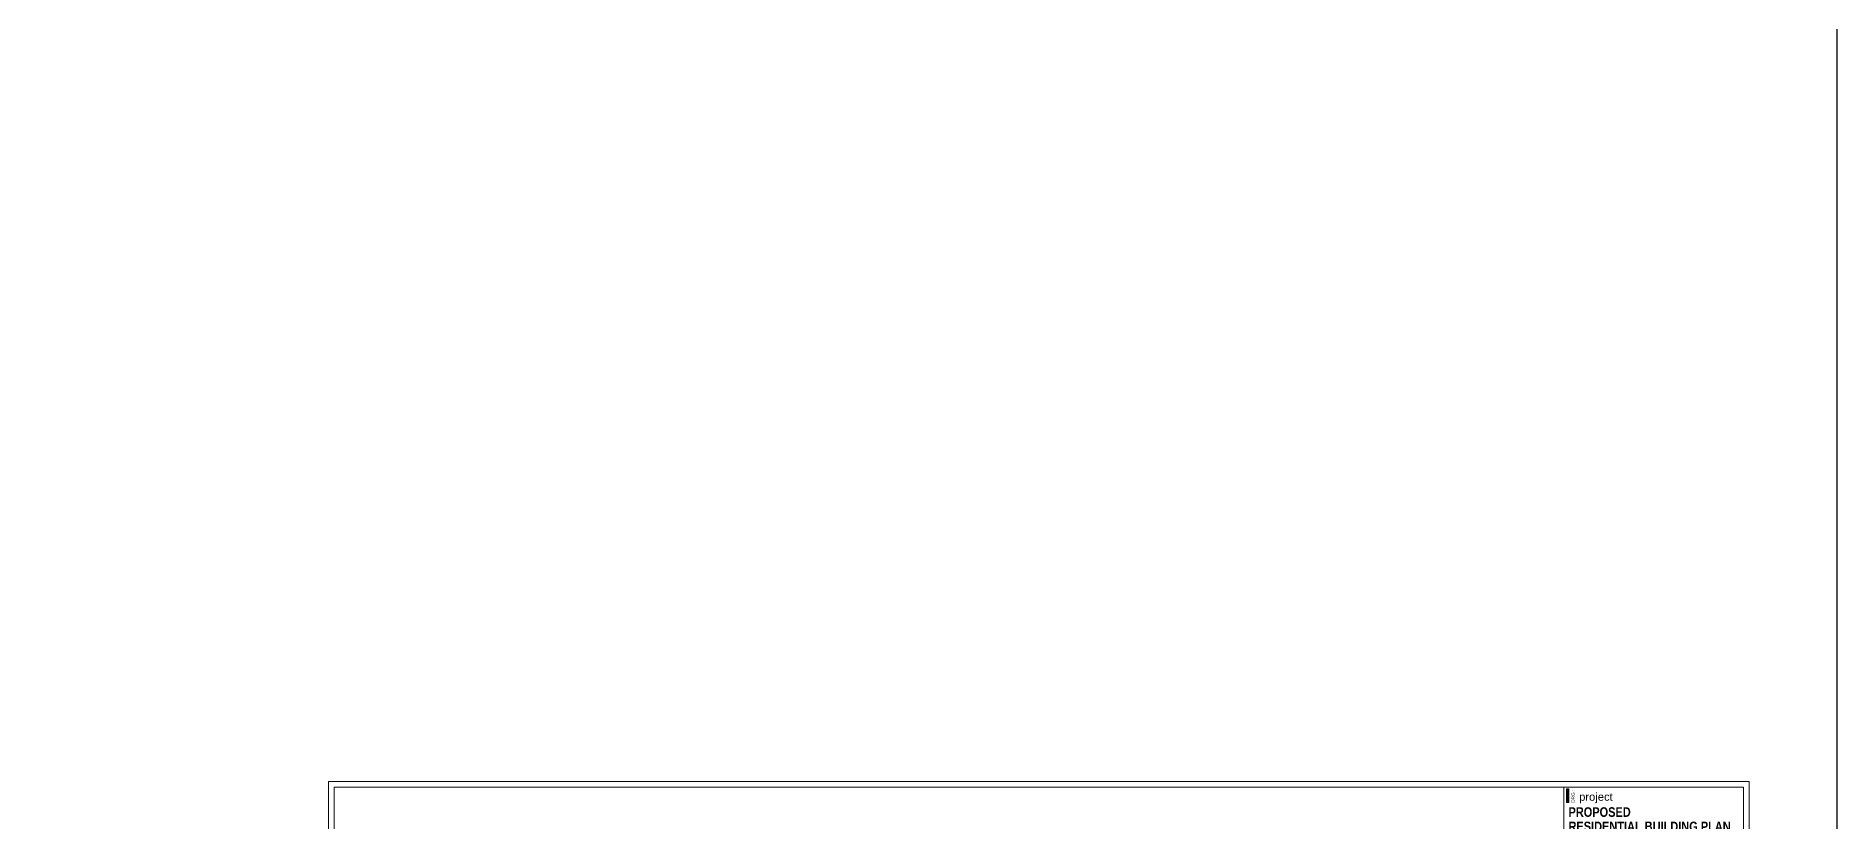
# Model space of a CAD drawing. Header units: millimetres. Extents: x 56222 to 162971, y -175692 to -121287.
# Drawn here: x 156733 to 157705, y -173819 to -173394 of the extents above; entities that cross this region are included whole.
import ezdxf

# ---------------------------------------------------------------- set-up
doc = ezdxf.new("R2010")
doc.units = ezdxf.units.MM
doc.header["$MEASUREMENT"] = 0
doc.layers.add('X_SHEET', color=7, linetype='Continuous', lineweight=9)
doc.styles.add("AR_0'-0", font='arial.ttf')
doc.styles.add('AR_6', font='arial.ttf', dxfattribs={"height": 6})
doc.styles.add("Cn_BT_0'-0", font='swissc.ttf')

msp = doc.modelspace()

# ---------------------------------------------------------------- linework, layer by layer
at = {"layer": 'X_SHEET', "color": 1, "lineweight": 30}
msp.add_lwpolyline([(154711.25874, -172132.95107), (157705.48342, -172132.95107), (157705.48342, -174655.79245), (154711.25874, -174655.79245)], close=True, dxfattribs=at)
at = {"layer": 'X_SHEET'}
for points in [[(157658.04886, -174331.9085), (156890.90049, -174331.9085), (156890.90049, -173796.97569), (157658.04886, -173796.97569)], [(156893.90049, -174328.9085), (157558.0757, -174328.9085), (157558.0757, -173799.97569), (156893.90049, -173799.97569)], [(157558.07555, -173888.26998), (157655.04874, -173888.26998), (157655.04878, -173799.97569), (157558.07555, -173799.97569)], [(157558.07555, -173799.97569), (157655.04874, -173799.97569), (157655.04884, -174328.9085), (157558.07564, -174328.9085)]]:
    msp.add_lwpolyline(points, close=True, dxfattribs=at)
at = {"layer": 'X_SHEET', "color": 0, "ltscale": 0.25}
msp.add_lwpolyline([(157559.42111, -173800.83652), (157560.7527, -173800.83652), (157560.7527, -173808.33196), (157559.42111, -173808.33196)], close=True, dxfattribs=at)
msp.add_solid([(157560.7527, -173808.33196), (157559.42111, -173808.33196), (157560.7527, -173800.83652), (157559.42111, -173800.83652)], dxfattribs=at)

# ---------------------------------------------------------------- texts
at = {"layer": 'X_SHEET', "color": 0, "ltscale": 0.25, "insert": (157562.04343, -173808.42142), "char_height": 1.800426, "width": 7.7193255, "attachment_point": 1, "rotation": 90, "style": "AR_0'-0"}
msp.add_mtext('DRG :', dxfattribs=at)
at = {"layer": 'X_SHEET', "color": 0, "ltscale": 0.25, "insert": (157566.26383, -173803.02015), "char_height": 4.3210236, "attachment_point": 1, "style": 'AR_6'}
msp.add_mtext('{\\fSwis721 Ex BT|b0|i0|c0|p34;project}', dxfattribs=at)
at = {"layer": 'X_SHEET', "color": 0, "linetype": 'Continuous', "insert": (157560.51154, -173810.84993), "char_height": 5.1745668, "attachment_point": 1, "line_spacing_factor": 0.9, "style": "Cn_BT_0'-0"}
msp.add_mtext('{\\fSwis721 Cn BT|b1|i0|c0|p34;PROPOSED\\PRESIDENTIAL BUILDING PLAN\\PFOR\\P\\C5;RONAK PANCHOLI  \\C1; \\C29;\\P\\C0;R.S.  NO. :- , \\PO.P. NO.  :-      \\PF.P.  NO.  :-          \\PT.P. NO.   :-  \\PMoje ^I    :-  SAVAD\\PTA. & DIST .  :-  VADODARA}', dxfattribs=at)

doc.saveas('drawing.dxf')
